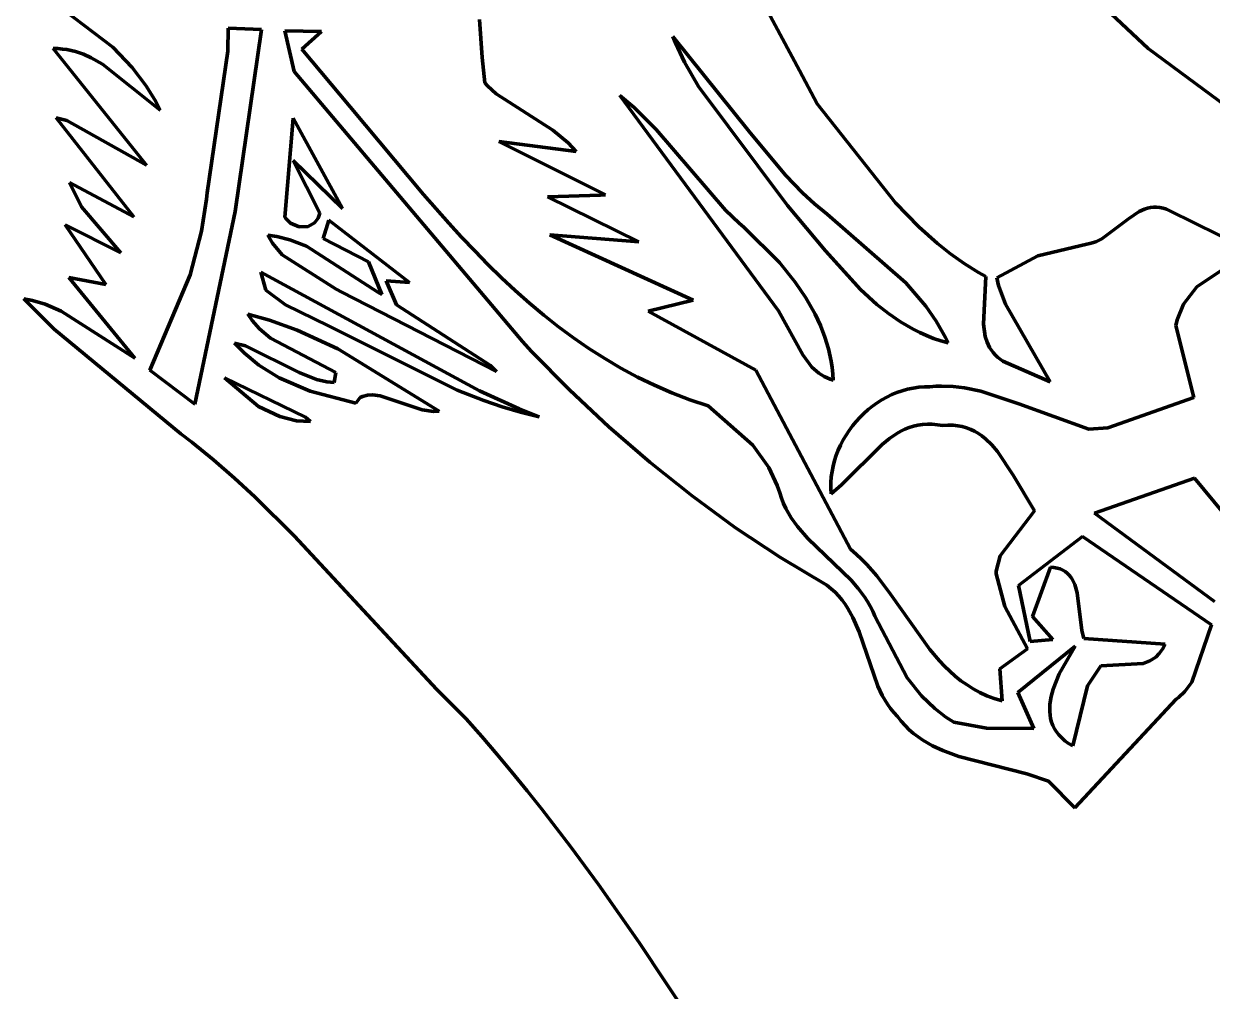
# Model space of a CAD drawing. Header units: millimetres. Extents: x 0 to 8.3, y 0 to 11.7.
# Drawn here: x 3.135 to 4.522, y 5.319 to 6.448 of the extents above; entities that cross this region are included whole.
import ezdxf

# ---------------------------------------------------------------- set-up
doc = ezdxf.new("R2010")
doc.units = ezdxf.units.MM
doc.layers.add('color#000000ff', color=7, linetype='CONTINUOUS', lineweight=100)
doc.layers.add('color#ffffffff', color=7, linetype='CONTINUOUS', lineweight=100)

msp = doc.modelspace()

# ---------------------------------------------------------------- linework, layer by layer
at = {"layer": 'color#000000ff'}
for p, q in [((4.0403, 6.3937), (3.9084, 6.64)), ((4.2188, 6.6351), (4.447, 6.4193)), ((3.2392, 6.421), (3.1605, 6.4813)), ((3.667, 6.4533), (3.67, 6.4089)), ((3.3739, 6.4433), (3.3735, 6.4165)), ((3.4129, 6.4418), (3.3739, 6.4433)), ((3.382, 6.2294), (3.4129, 6.4418)), ((3.4401, 6.44), (3.4508, 6.3925)), ((3.4829, 6.4393), (3.4401, 6.44)), ((3.4597, 6.4186), (3.4829, 6.4393)), ((3.8924, 6.4336), (3.9815, 6.3225)), ((3.8956, 6.426), (3.8924, 6.4336)), ((3.2787, 6.2834), (3.1699, 6.4194)), ((3.1699, 6.4194), (3.1753, 6.4193)), ((3.1753, 6.4193), (3.1805, 6.4188)), ((3.1805, 6.4188), (3.1857, 6.4181)), ((3.2618, 6.3971), (3.2392, 6.421)), ((3.9062, 6.4036), (3.8956, 6.426)), ((4.447, 6.4193), (4.7829, 6.1708)), ((3.1857, 6.4181), (3.1956, 6.4159)), ((3.1956, 6.4159), (3.205, 6.4127)), ((3.205, 6.4127), (3.2141, 6.4087)), ((3.2141, 6.4087), (3.2271, 6.4013)), ((3.3735, 6.4165), (3.3492, 6.2512)), ((3.516, 6.3515), (3.4597, 6.4186)), ((3.67, 6.4089), (3.6732, 6.3793)), ((3.2271, 6.4013), (3.2947, 6.3476)), ((3.2779, 6.3763), (3.2618, 6.3971)), ((3.4508, 6.3925), (3.717, 6.0774)), ((3.9225, 6.375), (3.9062, 6.4036)), ((4.0609, 6.3547), (4.0403, 6.3937)), ((3.6732, 6.3793), (3.6763, 6.3759)), ((3.2884, 6.3594), (3.2779, 6.3763)), ((3.6763, 6.3759), (3.6863, 6.3665)), ((3.6863, 6.3665), (3.7524, 6.324)), ((3.8307, 6.3647), (3.8476, 6.3507)), ((4.0158, 6.1132), (3.8307, 6.3647)), ((4.0262, 6.2363), (3.9225, 6.375)), ((3.2947, 6.3476), (3.2884, 6.3594)), ((3.6015, 6.249), (3.516, 6.3515)), ((3.8476, 6.3507), (3.8732, 6.3249)), ((4.1522, 6.2394), (4.0609, 6.3547)), ((3.2638, 6.2229), (3.1734, 6.3387)), ((3.1734, 6.3387), (3.1855, 6.3355)), ((3.1855, 6.3355), (3.2787, 6.2834)), ((3.4495, 6.3382), (3.4401, 6.2226)), ((3.5072, 6.2326), (3.4495, 6.3382)), ((3.7524, 6.324), (3.7704, 6.3095)), ((3.8732, 6.3249), (3.9539, 6.2308)), ((3.9815, 6.3225), (4.0241, 6.2715)), ((3.7798, 6.2991), (3.6895, 6.3108)), ((3.6895, 6.3108), (3.8138, 6.2486)), ((3.7704, 6.3095), (3.7798, 6.2991)), ((3.4809, 6.2274), (3.4498, 6.2889)), ((3.4498, 6.2889), (3.5072, 6.2326)), ((4.0241, 6.2715), (4.0439, 6.2511)), ((3.2027, 6.2345), (3.1888, 6.263)), ((3.1888, 6.263), (3.2638, 6.2229)), ((3.3485, 6.2437), (3.3429, 6.2064)), ((3.3492, 6.2512), (3.3485, 6.2437)), ((3.6311, 6.2156), (3.6015, 6.249)), ((3.8081, 6.2484), (3.7465, 6.2463)), ((3.7465, 6.2463), (3.8529, 6.194)), ((3.8138, 6.2486), (3.8081, 6.2484)), ((4.0439, 6.2511), (4.0579, 6.2382)), ((4.1795, 6.2114), (4.1522, 6.2394)), ((3.2487, 6.1811), (3.2027, 6.2345)), ((3.335, 6.0043), (3.382, 6.2294)), ((3.479, 6.2216), (3.4809, 6.2274)), ((3.9539, 6.2308), (3.9698, 6.2158)), ((4.0705, 6.1832), (4.0262, 6.2363)), ((4.0579, 6.2382), (4.0726, 6.226)), ((4.0726, 6.226), (4.1645, 6.1461)), ((4.4364, 6.2291), (4.4239, 6.2208)), ((4.4429, 6.2321), (4.4364, 6.2291)), ((4.4462, 6.2331), (4.4429, 6.2321)), ((4.4497, 6.2339), (4.4462, 6.2331)), ((4.4532, 6.2343), (4.4497, 6.2339)), ((4.4568, 6.2343), (4.4532, 6.2343)), ((4.4605, 6.234), (4.4568, 6.2343)), ((4.4643, 6.2332), (4.4605, 6.234)), ((4.4683, 6.2319), (4.4643, 6.2332)), ((4.4723, 6.2302), (4.4683, 6.2319)), ((4.6635, 6.1348), (4.4723, 6.2302)), ((3.2313, 6.1439), (3.1839, 6.2135)), ((3.1839, 6.2135), (3.2487, 6.1811)), ((3.4401, 6.2226), (3.4412, 6.2209)), ((3.4412, 6.2209), (3.4466, 6.2155)), ((3.4466, 6.2155), (3.4566, 6.2113)), ((3.4566, 6.2113), (3.467, 6.2118)), ((3.467, 6.2118), (3.4745, 6.2159)), ((3.4745, 6.2159), (3.479, 6.2216)), ((3.4912, 6.219), (3.4845, 6.1979)), ((3.5853, 6.1463), (3.4912, 6.219)), ((3.6461, 6.1993), (3.6311, 6.2156)), ((3.9698, 6.2158), (3.9754, 6.2111)), ((3.9754, 6.2111), (4.0169, 6.1698)), ((4.2013, 6.1919), (4.1795, 6.2114)), ((4.4239, 6.2208), (4.3929, 6.1972)), ((3.3429, 6.2064), (3.3295, 6.1553)), ((3.4308, 6.2002), (3.4203, 6.2016)), ((3.4203, 6.2016), (3.4256, 6.1921)), ((3.4459, 6.1963), (3.4308, 6.2002)), ((3.4845, 6.1979), (3.5374, 6.1706)), ((3.6614, 6.1832), (3.6461, 6.1993)), ((3.8529, 6.194), (3.7492, 6.2021)), ((3.7492, 6.2021), (3.9162, 6.1259)), ((4.3929, 6.1972), (4.3861, 6.194)), ((3.4256, 6.1921), (3.437, 6.1786)), ((3.4651, 6.1887), (3.4459, 6.1963)), ((3.5486, 6.135), (3.4651, 6.1887)), ((3.6769, 6.1674), (3.6614, 6.1832)), ((4.1115, 6.1382), (4.0705, 6.1832)), ((4.2165, 6.1798), (4.2013, 6.1919)), ((4.3753, 6.1912), (4.3184, 6.1774)), ((4.379, 6.1918), (4.3753, 6.1912)), ((4.3861, 6.194), (4.379, 6.1918)), ((3.437, 6.1786), (3.4999, 6.1385)), ((3.5374, 6.1706), (3.553, 6.1323)), ((4.0169, 6.1698), (4.0354, 6.1468)), ((4.2325, 6.1685), (4.2165, 6.1798)), ((4.3184, 6.1774), (4.2703, 6.1519)), ((3.3295, 6.1553), (3.2824, 6.0441)), ((3.4118, 6.1584), (3.4177, 6.1376)), ((3.6672, 6.0199), (3.4118, 6.1584)), ((3.6927, 6.152), (3.6769, 6.1674)), ((4.2491, 6.1582), (4.2325, 6.1685)), ((4.2577, 6.1534), (4.2491, 6.1582)), ((4.5039, 6.1413), (4.539, 6.1649)), ((3.2649, 6.0581), (3.1881, 6.1523)), ((3.1881, 6.1523), (3.2313, 6.1439)), ((3.5702, 6.1203), (3.558, 6.1482)), ((3.558, 6.1482), (3.5853, 6.1463)), ((3.7088, 6.137), (3.6927, 6.152)), ((4.0354, 6.1468), (4.0478, 6.1286)), ((4.1645, 6.1461), (4.1875, 6.1187)), ((4.2548, 6.0978), (4.2577, 6.1534)), ((4.2703, 6.1519), (4.2725, 6.1428)), ((4.2725, 6.1428), (4.2806, 6.121)), ((3.4177, 6.1376), (3.4406, 6.1204)), ((3.4999, 6.1385), (3.5063, 6.135)), ((3.5063, 6.135), (3.6869, 6.0427)), ((3.553, 6.1323), (3.5486, 6.135)), ((3.7253, 6.1224), (3.7088, 6.137)), ((4.0478, 6.1286), (4.0586, 6.1095)), ((4.1306, 6.1208), (4.1115, 6.1382)), ((4.4882, 6.121), (4.5039, 6.1413)), ((3.1707, 6.092), (3.1354, 6.1273)), ((3.1354, 6.1273), (3.1457, 6.1254)), ((3.1457, 6.1254), (3.1604, 6.1211)), ((3.1604, 6.1211), (3.1789, 6.1131)), ((3.4406, 6.1204), (3.4909, 6.0959)), ((3.68, 6.0496), (3.5702, 6.1203)), ((3.742, 6.1083), (3.7253, 6.1224)), ((3.9162, 6.1259), (3.8636, 6.1131)), ((4.144, 6.1101), (4.1306, 6.1208)), ((4.1875, 6.1187), (4.1997, 6.1011)), ((4.2806, 6.121), (4.3328, 6.0305)), ((4.4808, 6.1029), (4.4882, 6.121)), ((3.1789, 6.1131), (3.2649, 6.0581)), ((3.3969, 6.1095), (3.4018, 6.1022)), ((3.4219, 6.1026), (3.3969, 6.1095)), ((3.4018, 6.1022), (3.4102, 6.0924)), ((3.4545, 6.0909), (3.4219, 6.1026)), ((3.7592, 6.0947), (3.742, 6.1083)), ((3.8636, 6.1131), (3.9892, 6.044)), ((4.0443, 6.062), (4.0158, 6.1132)), ((4.0586, 6.1095), (4.0648, 6.0963)), ((4.1581, 6.1004), (4.144, 6.1101)), ((4.1654, 6.096), (4.1581, 6.1004)), ((4.1997, 6.1011), (4.2104, 6.0823)), ((4.4793, 6.0963), (4.4808, 6.1029)), ((3.3185, 5.9697), (3.1707, 6.092)), ((3.4102, 6.0924), (3.4231, 6.0814)), ((3.5016, 6.069), (3.4545, 6.0909)), ((3.4909, 6.0959), (3.6411, 6.0209)), ((3.7767, 6.0817), (3.7592, 6.0947)), ((4.0648, 6.0963), (4.07, 6.0827)), ((4.1729, 6.0918), (4.1654, 6.096)), ((4.1806, 6.0879), (4.1729, 6.0918)), ((4.1885, 6.0844), (4.1806, 6.0879)), ((4.2569, 6.0835), (4.2548, 6.0978)), ((4.5003, 6.0123), (4.4793, 6.0963)), ((3.3939, 6.0724), (3.3813, 6.0757)), ((3.3813, 6.0757), (3.3927, 6.0639)), ((3.4568, 6.0412), (3.3939, 6.0724)), ((3.4231, 6.0814), (3.4993, 6.0412)), ((3.717, 6.0774), (3.7278, 6.0659)), ((3.7947, 6.0693), (3.7767, 6.0817)), ((4.07, 6.0827), (4.0742, 6.0688)), ((4.1967, 6.0812), (4.1885, 6.0844)), ((4.205, 6.0783), (4.1967, 6.0812)), ((4.2136, 6.0758), (4.205, 6.0783)), ((4.2104, 6.0823), (4.2136, 6.0758)), ((4.2591, 6.0768), (4.2569, 6.0835)), ((4.2621, 6.0704), (4.2591, 6.0768)), ((3.3927, 6.0639), (3.4097, 6.05)), ((3.6198, 5.9962), (3.5016, 6.069)), ((3.7278, 6.0659), (3.772, 6.021)), ((3.8131, 6.0575), (3.7947, 6.0693)), ((4.0548, 6.0477), (4.0443, 6.062)), ((4.0742, 6.0688), (4.0773, 6.0545)), ((4.2661, 6.0646), (4.2621, 6.0704)), ((4.2685, 6.0619), (4.2661, 6.0646)), ((4.2712, 6.0593), (4.2685, 6.0619)), ((4.2742, 6.0569), (4.2712, 6.0593)), ((3.4097, 6.05), (3.4333, 6.0353)), ((3.6869, 6.0427), (3.68, 6.0496)), ((3.8319, 6.0464), (3.8131, 6.0575)), ((3.8512, 6.036), (3.8319, 6.0464)), ((4.0628, 6.0406), (4.0548, 6.0477)), ((4.0773, 6.0545), (4.0784, 6.0472)), ((4.0784, 6.0472), (4.0792, 6.0398)), ((4.2775, 6.0546), (4.2742, 6.0569)), ((4.3328, 6.0305), (4.2775, 6.0546)), ((3.2824, 6.0441), (3.335, 6.0043)), ((3.3694, 6.0353), (3.4092, 6.0018)), ((3.4639, 5.9894), (3.3694, 6.0353)), ((3.4333, 6.0353), (3.4694, 6.0194)), ((3.4767, 6.0333), (3.4568, 6.0412)), ((3.4891, 6.0304), (3.4767, 6.0333)), ((3.4976, 6.0296), (3.4891, 6.0304)), ((3.4993, 6.0412), (3.4976, 6.0296)), ((3.8711, 6.0264), (3.8512, 6.036)), ((3.9892, 6.044), (4.0998, 5.8351)), ((4.0689, 6.0367), (4.0628, 6.0406)), ((4.0759, 6.0336), (4.0689, 6.0367)), ((4.0797, 6.0323), (4.0759, 6.0336)), ((4.0792, 6.0398), (4.0797, 6.0323)), ((3.4694, 6.0194), (3.5227, 6.0057)), ((3.6411, 6.0209), (3.6722, 6.0085)), ((3.7133, 5.9991), (3.6672, 6.0199)), ((3.772, 6.021), (3.8179, 5.9778)), ((3.8915, 6.0175), (3.8711, 6.0264)), ((3.9124, 6.0096), (3.8915, 6.0175)), ((4.148, 6.0155), (4.154, 6.018)), ((4.154, 6.018), (4.1602, 6.0201)), ((4.1602, 6.0201), (4.1664, 6.0218)), ((4.1664, 6.0218), (4.1728, 6.0232)), ((4.1728, 6.0232), (4.1793, 6.0241)), ((4.1793, 6.0241), (4.1859, 6.0246)), ((4.1859, 6.0246), (4.1925, 6.0246)), ((4.1925, 6.0246), (4.1994, 6.0252)), ((4.1994, 6.0252), (4.2061, 6.0254)), ((4.2061, 6.0254), (4.2195, 6.025)), ((4.2195, 6.025), (4.2326, 6.0235)), ((4.2326, 6.0235), (4.252, 6.0195)), ((4.252, 6.0195), (4.2962, 6.0048)), ((3.5227, 6.0057), (3.5279, 6.0122)), ((3.5279, 6.0122), (3.5307, 6.0134)), ((3.5307, 6.0134), (3.5363, 6.0147)), ((3.5363, 6.0147), (3.5422, 6.0151)), ((3.5422, 6.0151), (3.5513, 6.014)), ((3.5513, 6.014), (3.6001, 5.9979)), ((3.6722, 6.0085), (3.6934, 6.0013)), ((3.9339, 6.0025), (3.9124, 6.0096)), ((4.1255, 6.0021), (4.1309, 6.0059)), ((4.1309, 6.0059), (4.1364, 6.0094)), ((4.1364, 6.0094), (4.1421, 6.0126)), ((4.1421, 6.0126), (4.148, 6.0155)), ((4.2962, 6.0048), (4.3777, 5.9751)), ((4.3998, 5.9768), (4.5003, 6.0123)), ((3.4092, 6.0018), (3.4343, 5.9898)), ((3.4343, 5.9898), (3.4537, 5.9851)), ((3.4699, 5.9842), (3.4639, 5.9894)), ((3.6001, 5.9979), (3.6133, 5.9959)), ((3.6133, 5.9959), (3.6198, 5.9962)), ((3.6934, 6.0013), (3.7149, 5.995)), ((3.7368, 5.9897), (3.7133, 5.9991)), ((3.7149, 5.995), (3.7368, 5.9897)), ((3.9857, 5.9566), (3.9339, 6.0025)), ((4.1064, 5.9841), (4.1108, 5.989)), ((4.1108, 5.989), (4.1155, 5.9936)), ((4.1155, 5.9936), (4.1204, 5.998)), ((4.1204, 5.998), (4.1255, 6.0021)), ((3.4537, 5.9851), (3.4699, 5.9842)), ((3.8179, 5.9778), (3.8656, 5.9366)), ((4.0983, 5.9737), (4.1022, 5.979)), ((4.1022, 5.979), (4.1064, 5.9841)), ((4.1633, 5.9751), (4.1586, 5.9728)), ((4.1682, 5.977), (4.1633, 5.9751)), ((4.1732, 5.9786), (4.1682, 5.977)), ((4.1784, 5.9798), (4.1732, 5.9786)), ((4.1838, 5.9806), (4.1784, 5.9798)), ((4.1894, 5.981), (4.1838, 5.9806)), ((4.1952, 5.9809), (4.1894, 5.981)), ((4.2012, 5.9804), (4.1952, 5.9809)), ((4.2074, 5.9793), (4.2012, 5.9804)), ((4.2135, 5.9797), (4.2074, 5.9793)), ((4.2194, 5.9797), (4.2135, 5.9797)), ((4.2249, 5.9791), (4.2194, 5.9797)), ((4.2302, 5.9782), (4.2249, 5.9791)), ((4.2352, 5.9767), (4.2302, 5.9782)), ((4.24, 5.9749), (4.2352, 5.9767)), ((4.3777, 5.9751), (4.3998, 5.9768)), ((3.3315, 5.9599), (3.3185, 5.9697)), ((4.0882, 5.9567), (4.0913, 5.9626)), ((4.0913, 5.9626), (4.0946, 5.9682)), ((4.0946, 5.9682), (4.0983, 5.9737)), ((4.1451, 5.9643), (4.1367, 5.9575)), ((4.154, 5.9703), (4.1451, 5.9643)), ((4.1586, 5.9728), (4.154, 5.9703)), ((4.2446, 5.9727), (4.24, 5.9749)), ((4.249, 5.9702), (4.2446, 5.9727)), ((4.2531, 5.9673), (4.249, 5.9702)), ((4.2571, 5.9641), (4.2531, 5.9673)), ((4.2645, 5.957), (4.2571, 5.9641)), ((3.3568, 5.9394), (3.3315, 5.9599)), ((4.0045, 5.9303), (3.9857, 5.9566)), ((4.0832, 5.9447), (4.0855, 5.9508)), ((4.0855, 5.9508), (4.0882, 5.9567)), ((4.1367, 5.9575), (4.0894, 5.9101)), ((4.2714, 5.949), (4.2645, 5.957)), ((4.2894, 5.9214), (4.2714, 5.949)), ((3.3813, 5.9182), (3.3568, 5.9394)), ((3.8656, 5.9366), (3.9149, 5.8973)), ((4.0795, 5.9322), (4.0811, 5.9385)), ((4.0811, 5.9385), (4.0832, 5.9447)), ((4.0144, 5.9096), (4.0045, 5.9303)), ((4.0773, 5.9194), (4.0782, 5.9258)), ((4.0782, 5.9258), (4.0795, 5.9322)), ((4.3143, 5.8798), (4.2894, 5.9214)), ((3.4051, 5.8962), (3.3813, 5.9182)), ((4.0174, 5.9008), (4.0144, 5.9096)), ((4.0768, 5.9129), (4.0773, 5.9194)), ((4.0768, 5.9064), (4.0768, 5.9129)), ((4.0771, 5.8999), (4.0768, 5.9064)), ((4.0894, 5.9101), (4.0771, 5.8999)), ((4.5009, 5.918), (4.3843, 5.8772)), ((4.6057, 5.7913), (4.5009, 5.918)), ((3.4511, 5.8504), (3.4051, 5.8962)), ((3.9149, 5.8973), (3.9658, 5.8602)), ((4.0193, 5.8946), (4.0174, 5.9008)), ((4.0217, 5.8886), (4.0193, 5.8946)), ((4.0244, 5.8828), (4.0217, 5.8886)), ((4.0274, 5.8773), (4.0244, 5.8828)), ((4.2743, 5.8273), (4.3143, 5.8798)), ((4.0306, 5.8719), (4.0274, 5.8773)), ((4.0379, 5.8618), (4.0306, 5.8719)), ((4.3843, 5.8772), (4.5242, 5.774)), ((3.6168, 5.6716), (3.4511, 5.8504)), ((3.9658, 5.8602), (4.0183, 5.8254)), ((4.0502, 5.8476), (4.0379, 5.8618)), ((4.1005, 5.7989), (4.0502, 5.8476)), ((4.3703, 5.8501), (4.2956, 5.7927)), ((4.5209, 5.7468), (4.3703, 5.8501)), ((4.0183, 5.8254), (4.0722, 5.793)), ((4.0998, 5.8351), (4.1065, 5.8294)), ((4.1065, 5.8294), (4.1128, 5.8234)), ((4.1128, 5.8234), (4.1189, 5.8172)), ((4.2698, 5.8096), (4.2743, 5.8273)), ((4.1189, 5.8172), (4.1304, 5.8039)), ((4.2695, 5.8064), (4.2698, 5.8096)), ((4.3122, 5.7564), (4.333, 5.8141)), ((4.333, 5.8141), (4.3371, 5.8138)), ((4.3371, 5.8138), (4.3409, 5.8131)), ((4.3409, 5.8131), (4.3443, 5.8121)), ((4.3443, 5.8121), (4.3474, 5.8107)), ((4.3474, 5.8107), (4.3502, 5.8091)), ((4.3502, 5.8091), (4.3526, 5.8072)), ((4.1088, 5.7894), (4.1005, 5.7989)), ((4.1304, 5.8039), (4.1464, 5.7828)), ((4.2797, 5.7684), (4.2695, 5.8064)), ((4.3526, 5.8072), (4.3549, 5.805)), ((4.3549, 5.805), (4.3568, 5.8026)), ((4.3568, 5.8026), (4.3585, 5.8)), ((4.3585, 5.8), (4.3613, 5.7941)), ((4.0722, 5.793), (4.0772, 5.789)), ((4.0772, 5.789), (4.0818, 5.7848)), ((4.0818, 5.7848), (4.0861, 5.7803)), ((4.1163, 5.7794), (4.1088, 5.7894)), ((4.1464, 5.7828), (4.1923, 5.718)), ((4.2956, 5.7927), (4.3092, 5.7276)), ((4.3613, 5.7941), (4.3642, 5.7842)), ((4.3642, 5.7842), (4.3695, 5.7403)), ((4.0861, 5.7803), (4.09, 5.7757)), ((4.09, 5.7757), (4.0935, 5.7708)), ((4.0935, 5.7708), (4.0968, 5.7658)), ((4.1197, 5.7741), (4.1163, 5.7794)), ((4.1228, 5.7686), (4.1197, 5.7741)), ((4.1257, 5.7629), (4.1228, 5.7686)), ((4.3064, 5.7189), (4.2797, 5.7684)), ((4.0968, 5.7658), (4.1026, 5.7554)), ((4.1026, 5.7554), (4.1097, 5.7388)), ((4.1282, 5.757), (4.1257, 5.7629)), ((4.1659, 5.6852), (4.1282, 5.757)), ((4.3357, 5.7297), (4.3122, 5.7564)), ((4.3695, 5.7403), (4.3718, 5.7309)), ((4.4978, 5.6799), (4.5209, 5.7468)), ((4.1097, 5.7388), (4.1316, 5.6754)), ((4.3092, 5.7276), (4.3357, 5.7297)), ((4.3718, 5.7309), (4.4669, 5.7244)), ((4.1923, 5.718), (4.2035, 5.7049)), ((4.274, 5.6956), (4.3064, 5.7189)), ((4.362, 5.7218), (4.2949, 5.6679)), ((4.3433, 5.6895), (4.362, 5.7218)), ((4.46, 5.7133), (4.4559, 5.7092)), ((4.4637, 5.7183), (4.46, 5.7133)), ((4.4669, 5.7244), (4.4637, 5.7183)), ((4.2035, 5.7049), (4.2094, 5.6986)), ((4.2094, 5.6986), (4.2155, 5.6927)), ((4.3918, 5.6991), (4.3763, 5.6758)), ((4.4413, 5.7017), (4.3918, 5.6991)), ((4.4489, 5.7047), (4.4413, 5.7017)), ((4.4559, 5.7092), (4.4489, 5.7047)), ((4.1827, 5.6641), (4.1659, 5.6852)), ((4.2155, 5.6927), (4.2219, 5.687)), ((4.2219, 5.687), (4.2286, 5.6817)), ((4.2765, 5.6582), (4.274, 5.6956)), ((4.3362, 5.6719), (4.3433, 5.6895)), ((3.6513, 5.6372), (3.6168, 5.6716)), ((4.1316, 5.6754), (4.1368, 5.6645)), ((4.2286, 5.6817), (4.2357, 5.6767)), ((4.2357, 5.6767), (4.243, 5.6721)), ((4.243, 5.6721), (4.2508, 5.6679)), ((4.3338, 5.6631), (4.3362, 5.6719)), ((4.3763, 5.6758), (4.359, 5.6056)), ((4.4898, 5.6692), (4.4978, 5.6799)), ((4.1368, 5.6645), (4.143, 5.6541)), ((4.1981, 5.6491), (4.1827, 5.6641)), ((4.2508, 5.6679), (4.2589, 5.6642)), ((4.2589, 5.6642), (4.2675, 5.661)), ((4.2675, 5.661), (4.2765, 5.6582)), ((4.2949, 5.6679), (4.3138, 5.626)), ((4.3324, 5.6543), (4.3338, 5.6631)), ((4.3614, 5.5333), (4.4795, 5.6601)), ((4.4795, 5.6601), (4.4823, 5.6622)), ((4.4823, 5.6622), (4.4898, 5.6692)), ((4.143, 5.6541), (4.1465, 5.6492)), ((4.1465, 5.6492), (4.1503, 5.6444)), ((4.1503, 5.6444), (4.1545, 5.6398)), ((4.2109, 5.6392), (4.1981, 5.6491)), ((4.3321, 5.65), (4.3324, 5.6543)), ((4.3322, 5.6457), (4.3321, 5.65)), ((4.3325, 5.6415), (4.3322, 5.6457)), ((3.6696, 5.6166), (3.6513, 5.6372)), ((4.1545, 5.6398), (4.1589, 5.6343)), ((4.1589, 5.6343), (4.1635, 5.6292)), ((4.1635, 5.6292), (4.1683, 5.6245)), ((4.2202, 5.6333), (4.2109, 5.6392)), ((4.2583, 5.6262), (4.2202, 5.6333)), ((4.3332, 5.6374), (4.3325, 5.6415)), ((4.3343, 5.6334), (4.3332, 5.6374)), ((4.3358, 5.6294), (4.3343, 5.6334)), ((4.3377, 5.6256), (4.3358, 5.6294)), ((3.6876, 5.5957), (3.6696, 5.6166)), ((4.1683, 5.6245), (4.1734, 5.6201)), ((4.1734, 5.6201), (4.1787, 5.6161)), ((4.1787, 5.6161), (4.1841, 5.6124)), ((4.3138, 5.626), (4.2583, 5.6262)), ((4.34, 5.6219), (4.3377, 5.6256)), ((4.3428, 5.6183), (4.34, 5.6219)), ((4.3461, 5.6149), (4.3428, 5.6183)), ((4.3499, 5.6116), (4.3461, 5.6149)), ((4.1841, 5.6124), (4.1954, 5.6057)), ((4.1954, 5.6057), (4.2074, 5.6001)), ((4.3541, 5.6085), (4.3499, 5.6116)), ((4.359, 5.6056), (4.3541, 5.6085)), ((3.7053, 5.5746), (3.6876, 5.5957)), ((4.2074, 5.6001), (4.2261, 5.5932)), ((4.2261, 5.5932), (4.3053, 5.5729)), ((3.7227, 5.5533), (3.7053, 5.5746)), ((4.3053, 5.5729), (4.3306, 5.5646)), ((4.3306, 5.5646), (4.3614, 5.5333)), ((3.7398, 5.5317), (3.7227, 5.5533)), ((3.7733, 5.4881), (3.7398, 5.5317)), ((3.8059, 5.4438), (3.7733, 5.4881)), ((3.8534, 5.3763), (3.8059, 5.4438)), ((4.0661, 5.0546), (3.8534, 5.3763))]:
    msp.add_line(p, q, dxfattribs=at)
at = {"layer": 'color#ffffffff'}
for p, q in [((3.9084, 6.64), (4.0403, 6.3937)), ((4.447, 6.4193), (4.2188, 6.6351)), ((3.1605, 6.4813), (3.2392, 6.421)), ((3.67, 6.4089), (3.667, 6.4533)), ((3.3735, 6.4165), (3.3739, 6.4433)), ((3.3739, 6.4433), (3.4129, 6.4418)), ((3.4129, 6.4418), (3.382, 6.2294)), ((3.4401, 6.44), (3.4829, 6.4393)), ((3.4508, 6.3925), (3.4401, 6.44)), ((3.4829, 6.4393), (3.4597, 6.4186)), ((3.8924, 6.4336), (3.8956, 6.426)), ((3.9815, 6.3225), (3.8924, 6.4336)), ((3.1753, 6.4193), (3.1699, 6.4194)), ((3.1699, 6.4194), (3.2787, 6.2834)), ((3.1805, 6.4188), (3.1753, 6.4193)), ((3.1857, 6.4181), (3.1805, 6.4188)), ((3.2392, 6.421), (3.2618, 6.3971)), ((3.8956, 6.426), (3.9062, 6.4036)), ((4.7829, 6.1708), (4.447, 6.4193)), ((3.1956, 6.4159), (3.1857, 6.4181)), ((3.205, 6.4127), (3.1956, 6.4159)), ((3.2141, 6.4087), (3.205, 6.4127)), ((3.2271, 6.4013), (3.2141, 6.4087)), ((3.3492, 6.2512), (3.3735, 6.4165)), ((3.4597, 6.4186), (3.516, 6.3515)), ((3.6732, 6.3793), (3.67, 6.4089)), ((3.2947, 6.3476), (3.2271, 6.4013)), ((3.2618, 6.3971), (3.2779, 6.3763)), ((3.717, 6.0774), (3.4508, 6.3925)), ((3.9062, 6.4036), (3.9225, 6.375)), ((4.0403, 6.3937), (4.0609, 6.3547)), ((3.6763, 6.3759), (3.6732, 6.3793)), ((3.2779, 6.3763), (3.2884, 6.3594)), ((3.6863, 6.3665), (3.6763, 6.3759)), ((3.7524, 6.324), (3.6863, 6.3665)), ((3.8307, 6.3647), (4.0158, 6.1132)), ((3.8476, 6.3507), (3.8307, 6.3647)), ((3.9225, 6.375), (4.0262, 6.2363)), ((3.2884, 6.3594), (3.2947, 6.3476)), ((3.516, 6.3515), (3.6015, 6.249)), ((3.8732, 6.3249), (3.8476, 6.3507)), ((4.0609, 6.3547), (4.1522, 6.2394)), ((3.1855, 6.3355), (3.1734, 6.3387)), ((3.1734, 6.3387), (3.2638, 6.2229)), ((3.2787, 6.2834), (3.1855, 6.3355)), ((3.4401, 6.2226), (3.4495, 6.3382)), ((3.4495, 6.3382), (3.5072, 6.2326)), ((3.7704, 6.3095), (3.7524, 6.324)), ((3.9539, 6.2308), (3.8732, 6.3249)), ((4.0241, 6.2715), (3.9815, 6.3225)), ((3.8138, 6.2486), (3.6895, 6.3108)), ((3.6895, 6.3108), (3.7798, 6.2991)), ((3.7798, 6.2991), (3.7704, 6.3095)), ((3.5072, 6.2326), (3.4498, 6.2889)), ((3.4498, 6.2889), (3.4809, 6.2274)), ((4.0439, 6.2511), (4.0241, 6.2715)), ((3.2638, 6.2229), (3.1888, 6.263)), ((3.1888, 6.263), (3.2027, 6.2345)), ((3.3429, 6.2064), (3.3485, 6.2437)), ((3.3485, 6.2437), (3.3492, 6.2512)), ((3.6015, 6.249), (3.6311, 6.2156)), ((3.7465, 6.2463), (3.8081, 6.2484)), ((3.8529, 6.194), (3.7465, 6.2463)), ((3.8081, 6.2484), (3.8138, 6.2486)), ((4.0579, 6.2382), (4.0439, 6.2511)), ((4.1522, 6.2394), (4.1795, 6.2114)), ((3.2027, 6.2345), (3.2487, 6.1811)), ((3.382, 6.2294), (3.335, 6.0043)), ((3.4809, 6.2274), (3.479, 6.2216)), ((3.9698, 6.2158), (3.9539, 6.2308)), ((4.0262, 6.2363), (4.0705, 6.1832)), ((4.0726, 6.226), (4.0579, 6.2382)), ((4.1645, 6.1461), (4.0726, 6.226)), ((4.4239, 6.2208), (4.4364, 6.2291)), ((4.4364, 6.2291), (4.4429, 6.2321)), ((4.4429, 6.2321), (4.4462, 6.2331)), ((4.4462, 6.2331), (4.4497, 6.2339)), ((4.4497, 6.2339), (4.4532, 6.2343)), ((4.4532, 6.2343), (4.4568, 6.2343)), ((4.4568, 6.2343), (4.4605, 6.234)), ((4.4605, 6.234), (4.4643, 6.2332)), ((4.4643, 6.2332), (4.4683, 6.2319)), ((4.4683, 6.2319), (4.4723, 6.2302)), ((4.4723, 6.2302), (4.6635, 6.1348)), ((3.2487, 6.1811), (3.1839, 6.2135)), ((3.1839, 6.2135), (3.2313, 6.1439)), ((3.4412, 6.2209), (3.4401, 6.2226)), ((3.4466, 6.2155), (3.4412, 6.2209)), ((3.4566, 6.2113), (3.4466, 6.2155)), ((3.467, 6.2118), (3.4566, 6.2113)), ((3.4745, 6.2159), (3.467, 6.2118)), ((3.479, 6.2216), (3.4745, 6.2159)), ((3.4845, 6.1979), (3.4912, 6.219)), ((3.4912, 6.219), (3.5853, 6.1463)), ((3.6311, 6.2156), (3.6461, 6.1993)), ((3.9754, 6.2111), (3.9698, 6.2158)), ((4.0169, 6.1698), (3.9754, 6.2111)), ((4.1795, 6.2114), (4.2013, 6.1919)), ((4.3929, 6.1972), (4.4239, 6.2208)), ((3.3295, 6.1553), (3.3429, 6.2064)), ((3.4256, 6.1921), (3.4203, 6.2016)), ((3.4203, 6.2016), (3.4308, 6.2002)), ((3.4308, 6.2002), (3.4459, 6.1963)), ((3.5374, 6.1706), (3.4845, 6.1979)), ((3.6461, 6.1993), (3.6614, 6.1832)), ((3.9162, 6.1259), (3.7492, 6.2021)), ((3.7492, 6.2021), (3.8529, 6.194)), ((4.3861, 6.194), (4.3929, 6.1972)), ((3.437, 6.1786), (3.4256, 6.1921)), ((3.4459, 6.1963), (3.4651, 6.1887)), ((3.4651, 6.1887), (3.5486, 6.135)), ((3.6614, 6.1832), (3.6769, 6.1674)), ((4.0705, 6.1832), (4.1115, 6.1382)), ((4.2013, 6.1919), (4.2165, 6.1798)), ((4.3184, 6.1774), (4.3753, 6.1912)), ((4.3753, 6.1912), (4.379, 6.1918)), ((4.379, 6.1918), (4.3861, 6.194)), ((3.4999, 6.1385), (3.437, 6.1786)), ((3.553, 6.1323), (3.5374, 6.1706)), ((4.0354, 6.1468), (4.0169, 6.1698)), ((4.2165, 6.1798), (4.2325, 6.1685)), ((4.2703, 6.1519), (4.3184, 6.1774)), ((3.2824, 6.0441), (3.3295, 6.1553)), ((3.4118, 6.1584), (3.6672, 6.0199)), ((3.4177, 6.1376), (3.4118, 6.1584)), ((3.6769, 6.1674), (3.6927, 6.152)), ((4.2325, 6.1685), (4.2491, 6.1582)), ((4.2491, 6.1582), (4.2577, 6.1534)), ((4.539, 6.1649), (4.5039, 6.1413)), ((3.2313, 6.1439), (3.1881, 6.1523)), ((3.1881, 6.1523), (3.2649, 6.0581)), ((3.5853, 6.1463), (3.558, 6.1482)), ((3.558, 6.1482), (3.5702, 6.1203)), ((3.6927, 6.152), (3.7088, 6.137)), ((4.0478, 6.1286), (4.0354, 6.1468)), ((4.1875, 6.1187), (4.1645, 6.1461)), ((4.2577, 6.1534), (4.2548, 6.0978)), ((4.2725, 6.1428), (4.2703, 6.1519)), ((4.2806, 6.121), (4.2725, 6.1428)), ((3.4406, 6.1204), (3.4177, 6.1376)), ((3.5063, 6.135), (3.4999, 6.1385)), ((3.6869, 6.0427), (3.5063, 6.135)), ((3.5486, 6.135), (3.553, 6.1323)), ((3.7088, 6.137), (3.7253, 6.1224)), ((4.0586, 6.1095), (4.0478, 6.1286)), ((4.1115, 6.1382), (4.1306, 6.1208)), ((4.5039, 6.1413), (4.4882, 6.121)), ((3.1457, 6.1254), (3.1354, 6.1273)), ((3.1354, 6.1273), (3.1707, 6.092)), ((3.1604, 6.1211), (3.1457, 6.1254)), ((3.1789, 6.1131), (3.1604, 6.1211)), ((3.4909, 6.0959), (3.4406, 6.1204)), ((3.5702, 6.1203), (3.68, 6.0496)), ((3.7253, 6.1224), (3.742, 6.1083)), ((3.8636, 6.1131), (3.9162, 6.1259)), ((4.1306, 6.1208), (4.144, 6.1101)), ((4.1997, 6.1011), (4.1875, 6.1187)), ((4.3328, 6.0305), (4.2806, 6.121)), ((4.4882, 6.121), (4.4808, 6.1029)), ((3.2649, 6.0581), (3.1789, 6.1131)), ((3.3969, 6.1095), (3.4219, 6.1026)), ((3.4018, 6.1022), (3.3969, 6.1095)), ((3.4102, 6.0924), (3.4018, 6.1022)), ((3.4219, 6.1026), (3.4545, 6.0909)), ((3.742, 6.1083), (3.7592, 6.0947)), ((3.9892, 6.044), (3.8636, 6.1131)), ((4.0158, 6.1132), (4.0443, 6.062)), ((4.0648, 6.0963), (4.0586, 6.1095)), ((4.144, 6.1101), (4.1581, 6.1004)), ((4.1581, 6.1004), (4.1654, 6.096)), ((4.2104, 6.0823), (4.1997, 6.1011)), ((4.4808, 6.1029), (4.4793, 6.0963)), ((3.1707, 6.092), (3.3185, 5.9697)), ((3.4231, 6.0814), (3.4102, 6.0924)), ((3.4545, 6.0909), (3.5016, 6.069)), ((3.6411, 6.0209), (3.4909, 6.0959)), ((3.7592, 6.0947), (3.7767, 6.0817)), ((4.07, 6.0827), (4.0648, 6.0963)), ((4.1654, 6.096), (4.1729, 6.0918)), ((4.1729, 6.0918), (4.1806, 6.0879)), ((4.1806, 6.0879), (4.1885, 6.0844)), ((4.2548, 6.0978), (4.2569, 6.0835)), ((4.4793, 6.0963), (4.5003, 6.0123)), ((3.3927, 6.0639), (3.3813, 6.0757)), ((3.3813, 6.0757), (3.3939, 6.0724)), ((3.3939, 6.0724), (3.4568, 6.0412)), ((3.4993, 6.0412), (3.4231, 6.0814)), ((3.7278, 6.0659), (3.717, 6.0774)), ((3.7767, 6.0817), (3.7947, 6.0693)), ((4.0742, 6.0688), (4.07, 6.0827)), ((4.1885, 6.0844), (4.1967, 6.0812)), ((4.1967, 6.0812), (4.205, 6.0783)), ((4.205, 6.0783), (4.2136, 6.0758)), ((4.2136, 6.0758), (4.2104, 6.0823)), ((4.2569, 6.0835), (4.2591, 6.0768)), ((4.2591, 6.0768), (4.2621, 6.0704)), ((3.4097, 6.05), (3.3927, 6.0639)), ((3.5016, 6.069), (3.6198, 5.9962)), ((3.772, 6.021), (3.7278, 6.0659)), ((3.7947, 6.0693), (3.8131, 6.0575)), ((4.0443, 6.062), (4.0548, 6.0477)), ((4.0773, 6.0545), (4.0742, 6.0688)), ((4.2621, 6.0704), (4.2661, 6.0646)), ((4.2661, 6.0646), (4.2685, 6.0619)), ((4.2685, 6.0619), (4.2712, 6.0593)), ((4.2712, 6.0593), (4.2742, 6.0569)), ((3.4333, 6.0353), (3.4097, 6.05)), ((3.68, 6.0496), (3.6869, 6.0427)), ((3.8131, 6.0575), (3.8319, 6.0464)), ((3.8319, 6.0464), (3.8512, 6.036)), ((4.0548, 6.0477), (4.0628, 6.0406)), ((4.0784, 6.0472), (4.0773, 6.0545)), ((4.0792, 6.0398), (4.0784, 6.0472)), ((4.2742, 6.0569), (4.2775, 6.0546)), ((4.2775, 6.0546), (4.3328, 6.0305)), ((3.335, 6.0043), (3.2824, 6.0441)), ((3.3694, 6.0353), (3.4639, 5.9894)), ((3.4092, 6.0018), (3.3694, 6.0353)), ((3.4694, 6.0194), (3.4333, 6.0353)), ((3.4568, 6.0412), (3.4767, 6.0333)), ((3.4767, 6.0333), (3.4891, 6.0304)), ((3.4891, 6.0304), (3.4976, 6.0296)), ((3.4976, 6.0296), (3.4993, 6.0412)), ((3.8512, 6.036), (3.8711, 6.0264)), ((4.0998, 5.8351), (3.9892, 6.044)), ((4.0628, 6.0406), (4.0689, 6.0367)), ((4.0689, 6.0367), (4.0759, 6.0336)), ((4.0759, 6.0336), (4.0797, 6.0323)), ((4.0797, 6.0323), (4.0792, 6.0398)), ((3.5227, 6.0057), (3.4694, 6.0194)), ((3.6722, 6.0085), (3.6411, 6.0209)), ((3.6672, 6.0199), (3.7133, 5.9991)), ((3.8179, 5.9778), (3.772, 6.021)), ((3.8711, 6.0264), (3.8915, 6.0175)), ((3.8915, 6.0175), (3.9124, 6.0096)), ((4.154, 6.018), (4.148, 6.0155)), ((4.1602, 6.0201), (4.154, 6.018)), ((4.1664, 6.0218), (4.1602, 6.0201)), ((4.1728, 6.0232), (4.1664, 6.0218)), ((4.1793, 6.0241), (4.1728, 6.0232)), ((4.1859, 6.0246), (4.1793, 6.0241)), ((4.1925, 6.0246), (4.1859, 6.0246)), ((4.1994, 6.0252), (4.1925, 6.0246)), ((4.2061, 6.0254), (4.1994, 6.0252)), ((4.2195, 6.025), (4.2061, 6.0254)), ((4.2326, 6.0235), (4.2195, 6.025)), ((4.252, 6.0195), (4.2326, 6.0235)), ((4.2962, 6.0048), (4.252, 6.0195)), ((3.5279, 6.0122), (3.5227, 6.0057)), ((3.5307, 6.0134), (3.5279, 6.0122)), ((3.5363, 6.0147), (3.5307, 6.0134)), ((3.5422, 6.0151), (3.5363, 6.0147)), ((3.5513, 6.014), (3.5422, 6.0151)), ((3.6001, 5.9979), (3.5513, 6.014)), ((3.6934, 6.0013), (3.6722, 6.0085)), ((3.9124, 6.0096), (3.9339, 6.0025)), ((4.1309, 6.0059), (4.1255, 6.0021)), ((4.1364, 6.0094), (4.1309, 6.0059)), ((4.1421, 6.0126), (4.1364, 6.0094)), ((4.148, 6.0155), (4.1421, 6.0126)), ((4.3777, 5.9751), (4.2962, 6.0048)), ((4.5003, 6.0123), (4.3998, 5.9768)), ((3.4343, 5.9898), (3.4092, 6.0018)), ((3.4537, 5.9851), (3.4343, 5.9898)), ((3.4639, 5.9894), (3.4699, 5.9842)), ((3.6133, 5.9959), (3.6001, 5.9979)), ((3.6198, 5.9962), (3.6133, 5.9959)), ((3.7149, 5.995), (3.6934, 6.0013)), ((3.7133, 5.9991), (3.7368, 5.9897)), ((3.7368, 5.9897), (3.7149, 5.995)), ((3.9339, 6.0025), (3.9857, 5.9566)), ((4.1108, 5.989), (4.1064, 5.9841)), ((4.1155, 5.9936), (4.1108, 5.989)), ((4.1204, 5.998), (4.1155, 5.9936)), ((4.1255, 6.0021), (4.1204, 5.998)), ((3.4699, 5.9842), (3.4537, 5.9851)), ((3.8656, 5.9366), (3.8179, 5.9778)), ((4.1022, 5.979), (4.0983, 5.9737)), ((4.1064, 5.9841), (4.1022, 5.979)), ((4.1586, 5.9728), (4.1633, 5.9751)), ((4.1633, 5.9751), (4.1682, 5.977)), ((4.1682, 5.977), (4.1732, 5.9786)), ((4.1732, 5.9786), (4.1784, 5.9798)), ((4.1784, 5.9798), (4.1838, 5.9806)), ((4.1838, 5.9806), (4.1894, 5.981)), ((4.1894, 5.981), (4.1952, 5.9809)), ((4.1952, 5.9809), (4.2012, 5.9804)), ((4.2012, 5.9804), (4.2074, 5.9793)), ((4.2074, 5.9793), (4.2135, 5.9797)), ((4.2135, 5.9797), (4.2194, 5.9797)), ((4.2194, 5.9797), (4.2249, 5.9791)), ((4.2249, 5.9791), (4.2302, 5.9782)), ((4.2302, 5.9782), (4.2352, 5.9767)), ((4.2352, 5.9767), (4.24, 5.9749)), ((4.3998, 5.9768), (4.3777, 5.9751)), ((3.3185, 5.9697), (3.3315, 5.9599)), ((4.0913, 5.9626), (4.0882, 5.9567)), ((4.0946, 5.9682), (4.0913, 5.9626)), ((4.0983, 5.9737), (4.0946, 5.9682)), ((4.1367, 5.9575), (4.1451, 5.9643)), ((4.1451, 5.9643), (4.154, 5.9703)), ((4.154, 5.9703), (4.1586, 5.9728)), ((4.24, 5.9749), (4.2446, 5.9727)), ((4.2446, 5.9727), (4.249, 5.9702)), ((4.249, 5.9702), (4.2531, 5.9673)), ((4.2531, 5.9673), (4.2571, 5.9641)), ((4.2571, 5.9641), (4.2645, 5.957)), ((3.3315, 5.9599), (3.3568, 5.9394)), ((3.9857, 5.9566), (4.0045, 5.9303)), ((4.0855, 5.9508), (4.0832, 5.9447)), ((4.0882, 5.9567), (4.0855, 5.9508)), ((4.0894, 5.9101), (4.1367, 5.9575)), ((4.2645, 5.957), (4.2714, 5.949)), ((4.2714, 5.949), (4.2894, 5.9214)), ((3.3568, 5.9394), (3.3813, 5.9182)), ((3.9149, 5.8973), (3.8656, 5.9366)), ((4.0811, 5.9385), (4.0795, 5.9322)), ((4.0832, 5.9447), (4.0811, 5.9385)), ((4.0045, 5.9303), (4.0144, 5.9096)), ((4.0782, 5.9258), (4.0773, 5.9194)), ((4.0795, 5.9322), (4.0782, 5.9258)), ((4.2894, 5.9214), (4.3143, 5.8798)), ((3.3813, 5.9182), (3.4051, 5.8962)), ((4.0144, 5.9096), (4.0174, 5.9008)), ((4.0773, 5.9194), (4.0768, 5.9129)), ((4.0768, 5.9129), (4.0768, 5.9064)), ((4.0768, 5.9064), (4.0771, 5.8999)), ((4.0771, 5.8999), (4.0894, 5.9101)), ((4.3843, 5.8772), (4.5009, 5.918)), ((4.5009, 5.918), (4.6057, 5.7913)), ((3.4051, 5.8962), (3.4511, 5.8504)), ((3.9658, 5.8602), (3.9149, 5.8973)), ((4.0174, 5.9008), (4.0193, 5.8946)), ((4.0193, 5.8946), (4.0217, 5.8886)), ((4.0217, 5.8886), (4.0244, 5.8828)), ((4.0244, 5.8828), (4.0274, 5.8773)), ((4.3143, 5.8798), (4.2743, 5.8273)), ((4.0274, 5.8773), (4.0306, 5.8719)), ((4.0306, 5.8719), (4.0379, 5.8618)), ((4.5242, 5.774), (4.3843, 5.8772)), ((3.4511, 5.8504), (3.6168, 5.6716)), ((4.0183, 5.8254), (3.9658, 5.8602)), ((4.0379, 5.8618), (4.0502, 5.8476)), ((4.0502, 5.8476), (4.1005, 5.7989)), ((4.2956, 5.7927), (4.3703, 5.8501)), ((4.3703, 5.8501), (4.5209, 5.7468)), ((4.0722, 5.793), (4.0183, 5.8254)), ((4.1065, 5.8294), (4.0998, 5.8351)), ((4.1128, 5.8234), (4.1065, 5.8294)), ((4.1189, 5.8172), (4.1128, 5.8234)), ((4.2743, 5.8273), (4.2698, 5.8096)), ((4.1304, 5.8039), (4.1189, 5.8172)), ((4.2698, 5.8096), (4.2695, 5.8064)), ((4.333, 5.8141), (4.3122, 5.7564)), ((4.3371, 5.8138), (4.333, 5.8141)), ((4.3409, 5.8131), (4.3371, 5.8138)), ((4.3443, 5.8121), (4.3409, 5.8131)), ((4.3474, 5.8107), (4.3443, 5.8121)), ((4.3502, 5.8091), (4.3474, 5.8107)), ((4.3526, 5.8072), (4.3502, 5.8091)), ((4.1005, 5.7989), (4.1088, 5.7894)), ((4.1464, 5.7828), (4.1304, 5.8039)), ((4.2695, 5.8064), (4.2797, 5.7684)), ((4.3549, 5.805), (4.3526, 5.8072)), ((4.3568, 5.8026), (4.3549, 5.805)), ((4.3585, 5.8), (4.3568, 5.8026)), ((4.3613, 5.7941), (4.3585, 5.8)), ((4.0772, 5.789), (4.0722, 5.793)), ((4.0818, 5.7848), (4.0772, 5.789)), ((4.0861, 5.7803), (4.0818, 5.7848)), ((4.1088, 5.7894), (4.1163, 5.7794)), ((4.1923, 5.718), (4.1464, 5.7828)), ((4.3092, 5.7276), (4.2956, 5.7927)), ((4.3642, 5.7842), (4.3613, 5.7941)), ((4.3695, 5.7403), (4.3642, 5.7842)), ((4.09, 5.7757), (4.0861, 5.7803)), ((4.0935, 5.7708), (4.09, 5.7757)), ((4.0968, 5.7658), (4.0935, 5.7708)), ((4.1163, 5.7794), (4.1197, 5.7741)), ((4.1197, 5.7741), (4.1228, 5.7686)), ((4.1228, 5.7686), (4.1257, 5.7629)), ((4.2797, 5.7684), (4.3064, 5.7189)), ((4.1026, 5.7554), (4.0968, 5.7658)), ((4.1097, 5.7388), (4.1026, 5.7554)), ((4.1257, 5.7629), (4.1282, 5.757)), ((4.1282, 5.757), (4.1659, 5.6852)), ((4.3122, 5.7564), (4.3357, 5.7297)), ((4.3718, 5.7309), (4.3695, 5.7403)), ((4.5209, 5.7468), (4.4978, 5.6799)), ((4.1316, 5.6754), (4.1097, 5.7388)), ((4.3357, 5.7297), (4.3092, 5.7276)), ((4.4669, 5.7244), (4.3718, 5.7309)), ((4.2035, 5.7049), (4.1923, 5.718)), ((4.3064, 5.7189), (4.274, 5.6956)), ((4.2949, 5.6679), (4.362, 5.7218)), ((4.362, 5.7218), (4.3433, 5.6895)), ((4.4559, 5.7092), (4.46, 5.7133)), ((4.46, 5.7133), (4.4637, 5.7183)), ((4.4637, 5.7183), (4.4669, 5.7244)), ((4.2094, 5.6986), (4.2035, 5.7049)), ((4.2155, 5.6927), (4.2094, 5.6986)), ((4.3763, 5.6758), (4.3918, 5.6991)), ((4.3918, 5.6991), (4.4413, 5.7017)), ((4.4413, 5.7017), (4.4489, 5.7047)), ((4.4489, 5.7047), (4.4559, 5.7092)), ((4.1659, 5.6852), (4.1827, 5.6641)), ((4.2219, 5.687), (4.2155, 5.6927)), ((4.2286, 5.6817), (4.2219, 5.687)), ((4.274, 5.6956), (4.2765, 5.6582)), ((4.3433, 5.6895), (4.3362, 5.6719)), ((3.6168, 5.6716), (3.6513, 5.6372)), ((4.1368, 5.6645), (4.1316, 5.6754)), ((4.2357, 5.6767), (4.2286, 5.6817)), ((4.243, 5.6721), (4.2357, 5.6767)), ((4.2508, 5.6679), (4.243, 5.6721)), ((4.3362, 5.6719), (4.3338, 5.6631)), ((4.359, 5.6056), (4.3763, 5.6758)), ((4.4978, 5.6799), (4.4898, 5.6692)), ((4.143, 5.6541), (4.1368, 5.6645)), ((4.1827, 5.6641), (4.1981, 5.6491)), ((4.2589, 5.6642), (4.2508, 5.6679)), ((4.2675, 5.661), (4.2589, 5.6642)), ((4.2765, 5.6582), (4.2675, 5.661)), ((4.3138, 5.626), (4.2949, 5.6679)), ((4.3338, 5.6631), (4.3324, 5.6543)), ((4.4795, 5.6601), (4.3614, 5.5333)), ((4.4823, 5.6622), (4.4795, 5.6601)), ((4.4898, 5.6692), (4.4823, 5.6622)), ((4.1465, 5.6492), (4.143, 5.6541)), ((4.1503, 5.6444), (4.1465, 5.6492)), ((4.1545, 5.6398), (4.1503, 5.6444)), ((4.1981, 5.6491), (4.2109, 5.6392)), ((4.3324, 5.6543), (4.3321, 5.65)), ((4.3321, 5.65), (4.3322, 5.6457)), ((4.3322, 5.6457), (4.3325, 5.6415)), ((3.6513, 5.6372), (3.6696, 5.6166)), ((4.1589, 5.6343), (4.1545, 5.6398)), ((4.1635, 5.6292), (4.1589, 5.6343)), ((4.1683, 5.6245), (4.1635, 5.6292)), ((4.2109, 5.6392), (4.2202, 5.6333)), ((4.2202, 5.6333), (4.2583, 5.6262)), ((4.3325, 5.6415), (4.3332, 5.6374)), ((4.3332, 5.6374), (4.3343, 5.6334)), ((4.3343, 5.6334), (4.3358, 5.6294)), ((4.3358, 5.6294), (4.3377, 5.6256)), ((3.6696, 5.6166), (3.6876, 5.5957)), ((4.1734, 5.6201), (4.1683, 5.6245)), ((4.1787, 5.6161), (4.1734, 5.6201)), ((4.1841, 5.6124), (4.1787, 5.6161)), ((4.2583, 5.6262), (4.3138, 5.626)), ((4.3377, 5.6256), (4.34, 5.6219)), ((4.34, 5.6219), (4.3428, 5.6183)), ((4.3428, 5.6183), (4.3461, 5.6149)), ((4.3461, 5.6149), (4.3499, 5.6116)), ((4.1954, 5.6057), (4.1841, 5.6124)), ((4.2074, 5.6001), (4.1954, 5.6057)), ((4.3499, 5.6116), (4.3541, 5.6085)), ((4.3541, 5.6085), (4.359, 5.6056)), ((3.6876, 5.5957), (3.7053, 5.5746)), ((4.2261, 5.5932), (4.2074, 5.6001)), ((4.3053, 5.5729), (4.2261, 5.5932)), ((3.7053, 5.5746), (3.7227, 5.5533)), ((4.3306, 5.5646), (4.3053, 5.5729)), ((4.3614, 5.5333), (4.3306, 5.5646)), ((3.7227, 5.5533), (3.7398, 5.5317)), ((3.7398, 5.5317), (3.7733, 5.4881)), ((3.7733, 5.4881), (3.8059, 5.4438)), ((3.8059, 5.4438), (3.8534, 5.3763)), ((3.8534, 5.3763), (4.0661, 5.0546))]:
    msp.add_line(p, q, dxfattribs=at)

doc.saveas('drawing.dxf')
